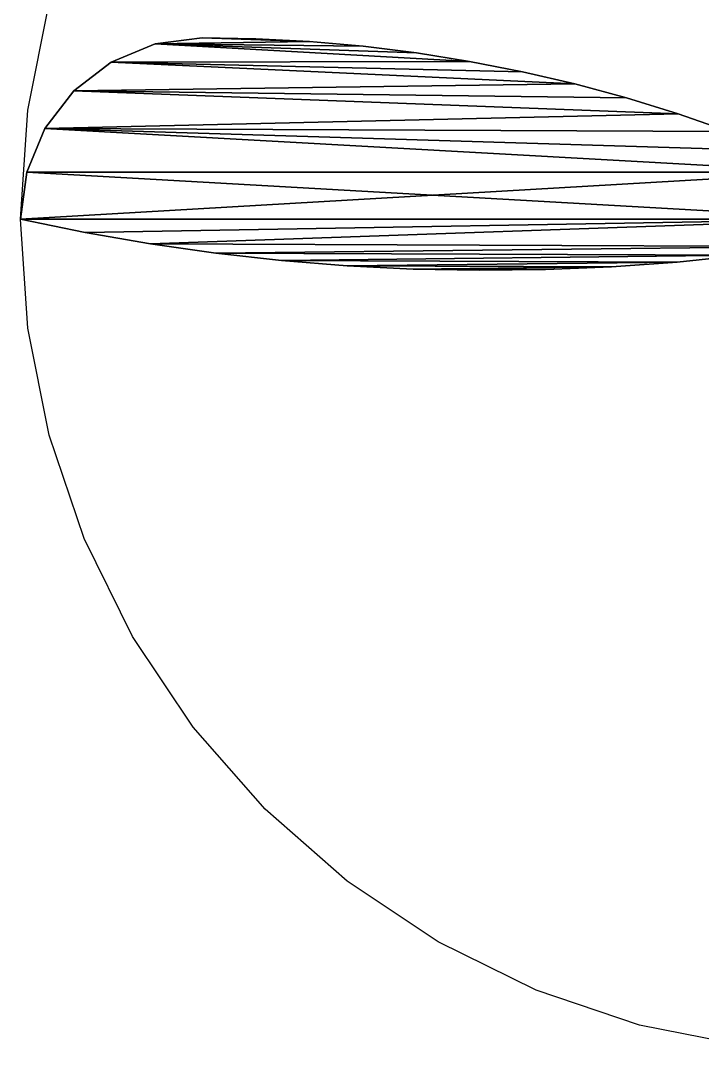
# Model space of a CAD drawing. Header units: metres. Extents: x 0 to 132, y 0 to 132.
# Drawn here: x 0 to 18.78, y 42.96 to 71.24 of the extents above; entities that cross this region are included whole.
import ezdxf

# ---------------------------------------------------------------- set-up
doc = ezdxf.new("R2010")
doc.units = ezdxf.units.M

msp = doc.modelspace()

# ---------------------------------------------------------------- linework, layer by layer
at = {"layer": 'Group#1'}
for p, q in [((0.197, 68.768, 16.8), (0.784, 71.719, 16.8)), ((0.197, 68.768, 19.8), (0.784, 71.719, 19.8)), ((0, 65.766, 16.8), (0.197, 68.768, 16.8)), ((0, 65.766, 19.8), (0.197, 68.768, 19.8)), ((0.197, 62.764, 16.8), (0, 65.766, 16.8)), ((0.197, 62.764, 19.8), (0, 65.766, 19.8)), ((0.784, 59.813, 19.8), (0.197, 62.764, 19.8)), ((0.784, 59.813, 16.8), (0.197, 62.764, 16.8)), ((1.751, 56.964, 19.8), (0.784, 59.813, 19.8)), ((1.751, 56.964, 16.8), (0.784, 59.813, 16.8)), ((3.081, 54.266, 19.8), (1.751, 56.964, 19.8)), ((3.081, 54.266, 16.8), (1.751, 56.964, 16.8)), ((4.753, 51.764, 19.8), (3.081, 54.266, 19.8)), ((4.753, 51.764, 16.8), (3.081, 54.266, 16.8)), ((6.736, 49.502, 19.8), (4.753, 51.764, 19.8)), ((6.736, 49.502, 16.8), (4.753, 51.764, 16.8)), ((8.998, 47.519, 16.8), (6.736, 49.502, 16.8)), ((8.998, 47.519, 19.8), (6.736, 49.502, 19.8)), ((11.5, 45.847, 16.8), (8.998, 47.519, 16.8)), ((11.5, 45.847, 19.8), (8.998, 47.519, 19.8)), ((14.198, 44.517, 16.8), (11.5, 45.847, 16.8)), ((14.198, 44.517, 19.8), (11.5, 45.847, 19.8)), ((17.047, 43.55, 16.8), (14.198, 44.517, 16.8)), ((17.047, 43.55, 19.8), (14.198, 44.517, 19.8)), ((19.998, 42.963, 16.8), (17.047, 43.55, 16.8)), ((19.998, 42.963, 19.8), (17.047, 43.55, 19.8))]:
    msp.add_line(p, q, dxfattribs=at)

# ---------------------------------------------------------------- meshes
at = {"layer": 'Group#89'}
mesh = msp.add_polyface(dxfattribs=at)
corners = [(10.816, 64.392, 17.8), (14.455, 64.377, 17.8), (12.635, 64.357, 17.8), (16.273, 64.454, 17.8), (8.998, 64.482, 17.8), (18.088, 64.586, 17.8), (7.185, 64.628, 17.8), (19.898, 64.773, 17.8), (5.376, 64.83, 17.8), (21.701, 65.016, 17.8), (3.575, 65.087, 17.8), (23, 65.766, 17.8), (1.782, 65.399, 17.8), (0, 65.766, 17.8), (0.17, 67.06, 17.8), (22.25, 67.065, 17.8), (0.67, 68.266, 17.8), (20.889, 67.649, 17.8), (19.508, 68.184, 17.8), (18.109, 68.671, 17.8), (1.464, 69.301, 17.8), (16.693, 69.107, 17.8), (15.264, 69.494, 17.8), (2.5, 70.096, 17.8), (13.821, 69.83, 17.8), (12.368, 70.115, 17.8), (3.706, 70.596, 17.8), (10.905, 70.349, 17.8), (9.435, 70.531, 17.8), (7.96, 70.662, 17.8), (5, 70.766, 17.8), (6.481, 70.74, 17.8)]
mesh.append_faces([[corners[k] for k in face] for face in [(0, 1, 2), (29, 30, 31)]], dxfattribs={"vtx0": -1})
mesh.append_faces([[corners[k] for k in face] for face in [(1, 0, 3), (3, 4, 5), (5, 6, 7), (7, 8, 9), (9, 10, 11), (11, 14, 15), (15, 16, 17), (17, 16, 18), (18, 16, 19), (19, 20, 21), (21, 20, 22), (22, 23, 24), (24, 23, 25), (25, 26, 27), (27, 26, 28), (28, 26, 29)]], dxfattribs={"vtx0": -1, "vtx1": -1})
mesh.append_faces([[corners[k] for k in face] for face in [(3, 0, 4), (5, 4, 6), (7, 6, 8), (9, 8, 10), (11, 10, 12), (11, 12, 13), (11, 13, 14), (15, 14, 16), (19, 16, 20), (22, 20, 23), (25, 23, 26), (29, 26, 30)]], dxfattribs={"vtx0": -1, "vtx2": -1})
mesh = msp.add_polyface(dxfattribs=at)
corners = [(22.25, 67.065, 18.8), (0, 65.766, 18.8), (23, 65.766, 18.8), (0.17, 67.06, 18.8), (0.67, 68.266, 18.8), (20.889, 67.649, 18.8), (19.508, 68.184, 18.8), (18.109, 68.671, 18.8), (1.464, 69.301, 18.8), (16.693, 69.107, 18.8), (15.264, 69.494, 18.8), (2.5, 70.096, 18.8), (13.821, 69.83, 18.8), (12.368, 70.115, 18.8), (3.706, 70.596, 18.8), (10.905, 70.349, 18.8), (9.435, 70.531, 18.8), (7.96, 70.662, 18.8), (5, 70.766, 18.8), (6.481, 70.74, 18.8)]
mesh.append_faces([[corners[k] for k in face] for face in [(0, 1, 2), (18, 17, 19)]], dxfattribs={"vtx0": -1})
mesh.append_faces([[corners[k] for k in face] for face in [(1, 0, 3), (3, 0, 4), (4, 7, 8), (8, 10, 11), (11, 13, 14), (14, 17, 18)]], dxfattribs={"vtx0": -1, "vtx1": -1})
mesh.append_faces([[corners[k] for k in face] for face in [(4, 0, 5), (4, 5, 6), (4, 6, 7), (8, 7, 9), (8, 9, 10), (11, 10, 12), (11, 12, 13), (14, 13, 15), (14, 15, 16), (14, 16, 17)]], dxfattribs={"vtx0": -1, "vtx2": -1})
mesh = msp.add_polyface(dxfattribs=at)
corners = [(3.706, 70.596, 17.8), (5, 70.766, 18.8), (5, 70.766, 17.8), (3.706, 70.596, 18.8)]
mesh.append_faces([[corners[k] for k in face] for face in [(0, 1, 2), (1, 0, 3)]], dxfattribs={"vtx0": -1})
mesh = msp.add_polyface(dxfattribs=at)
corners = [(5, 70.766, 17.8), (6.481, 70.74, 18.8), (6.481, 70.74, 17.8), (5, 70.766, 18.8)]
mesh.append_faces([[corners[k] for k in face] for face in [(0, 1, 2), (1, 0, 3)]], dxfattribs={"vtx0": -1})
mesh = msp.add_polyface(dxfattribs=at)
corners = [(6.481, 70.74, 17.8), (7.96, 70.662, 18.8), (7.96, 70.662, 17.8), (6.481, 70.74, 18.8)]
mesh.append_faces([[corners[k] for k in face] for face in [(0, 1, 2), (1, 0, 3)]], dxfattribs={"vtx0": -1})
mesh = msp.add_polyface(dxfattribs=at)
corners = [(2.5, 70.096, 17.8), (3.706, 70.596, 18.8), (3.706, 70.596, 17.8), (2.5, 70.096, 18.8)]
mesh.append_faces([[corners[k] for k in face] for face in [(0, 1, 2), (1, 0, 3)]], dxfattribs={"vtx0": -1})
mesh = msp.add_polyface(dxfattribs=at)
corners = [(7.96, 70.662, 17.8), (9.435, 70.531, 18.8), (9.435, 70.531, 17.8), (7.96, 70.662, 18.8)]
mesh.append_faces([[corners[k] for k in face] for face in [(0, 1, 2), (1, 0, 3)]], dxfattribs={"vtx0": -1})
mesh = msp.add_polyface(dxfattribs=at)
corners = [(9.435, 70.531, 17.8), (10.905, 70.349, 18.8), (10.905, 70.349, 17.8), (9.435, 70.531, 18.8)]
mesh.append_faces([[corners[k] for k in face] for face in [(0, 1, 2), (1, 0, 3)]], dxfattribs={"vtx0": -1})
mesh = msp.add_polyface(dxfattribs=at)
corners = [(10.905, 70.349, 17.8), (12.368, 70.115, 18.8), (12.368, 70.115, 17.8), (10.905, 70.349, 18.8)]
mesh.append_faces([[corners[k] for k in face] for face in [(0, 1, 2), (1, 0, 3)]], dxfattribs={"vtx0": -1})
mesh = msp.add_polyface(dxfattribs=at)
corners = [(1.464, 69.301, 17.8), (2.5, 70.096, 18.8), (2.5, 70.096, 17.8), (1.464, 69.301, 18.8)]
mesh.append_faces([[corners[k] for k in face] for face in [(0, 1, 2), (1, 0, 3)]], dxfattribs={"vtx0": -1})
mesh = msp.add_polyface(dxfattribs=at)
corners = [(12.368, 70.115, 17.8), (13.821, 69.83, 18.8), (13.821, 69.83, 17.8), (12.368, 70.115, 18.8)]
mesh.append_faces([[corners[k] for k in face] for face in [(0, 1, 2), (1, 0, 3)]], dxfattribs={"vtx0": -1})
mesh = msp.add_polyface(dxfattribs=at)
corners = [(13.821, 69.83, 17.8), (15.264, 69.494, 18.8), (15.264, 69.494, 17.8), (13.821, 69.83, 18.8)]
mesh.append_faces([[corners[k] for k in face] for face in [(0, 1, 2), (1, 0, 3)]], dxfattribs={"vtx0": -1})
mesh = msp.add_polyface(dxfattribs=at)
corners = [(0.67, 68.266, 18.8), (1.464, 69.301, 17.8), (0.67, 68.266, 17.8), (1.464, 69.301, 18.8)]
mesh.append_faces([[corners[k] for k in face] for face in [(0, 1, 2), (1, 0, 3)]], dxfattribs={"vtx0": -1})
mesh = msp.add_polyface(dxfattribs=at)
corners = [(15.264, 69.494, 17.8), (16.693, 69.107, 18.8), (16.693, 69.107, 17.8), (15.264, 69.494, 18.8)]
mesh.append_faces([[corners[k] for k in face] for face in [(0, 1, 2), (1, 0, 3)]], dxfattribs={"vtx0": -1})
mesh = msp.add_polyface(dxfattribs=at)
corners = [(16.693, 69.107, 17.8), (18.109, 68.671, 18.8), (18.109, 68.671, 17.8), (16.693, 69.107, 18.8)]
mesh.append_faces([[corners[k] for k in face] for face in [(0, 1, 2), (1, 0, 3)]], dxfattribs={"vtx0": -1})
mesh = msp.add_polyface(dxfattribs=at)
corners = [(18.109, 68.671, 17.8), (19.508, 68.184, 18.8), (19.508, 68.184, 17.8), (18.109, 68.671, 18.8)]
mesh.append_faces([[corners[k] for k in face] for face in [(0, 1, 2), (1, 0, 3)]], dxfattribs={"vtx0": -1})
mesh = msp.add_polyface(dxfattribs=at)
corners = [(0.17, 67.06, 18.8), (0.67, 68.266, 17.8), (0.17, 67.06, 17.8), (0.67, 68.266, 18.8)]
mesh.append_faces([[corners[k] for k in face] for face in [(0, 1, 2), (1, 0, 3)]], dxfattribs={"vtx0": -1})
mesh = msp.add_polyface(dxfattribs=at)
corners = [(0, 65.766, 18.8), (0.17, 67.06, 17.8), (0, 65.766, 17.8), (0.17, 67.06, 18.8)]
mesh.append_faces([[corners[k] for k in face] for face in [(0, 1, 2), (1, 0, 3)]], dxfattribs={"vtx0": -1})
mesh = msp.add_polyface(dxfattribs=at)
corners = [(14.455, 64.377, 18.8), (10.816, 64.392, 18.8), (12.635, 64.357, 18.8), (16.273, 64.454, 18.8), (8.998, 64.482, 18.8), (18.088, 64.586, 18.8), (7.185, 64.628, 18.8), (19.898, 64.773, 18.8), (5.376, 64.83, 18.8), (21.701, 65.016, 18.8), (3.575, 65.087, 18.8), (23, 65.766, 18.8), (1.782, 65.399, 18.8), (0, 65.766, 18.8)]
mesh.append_faces([[corners[k] for k in face] for face in [(0, 1, 2), (12, 11, 13)]], dxfattribs={"vtx0": -1})
mesh.append_faces([[corners[k] for k in face] for face in [(1, 3, 4), (4, 5, 6), (6, 7, 8), (8, 9, 10), (10, 11, 12)]], dxfattribs={"vtx0": -1, "vtx1": -1})
mesh.append_faces([[corners[k] for k in face] for face in [(1, 0, 3), (4, 3, 5), (6, 5, 7), (8, 7, 9), (10, 9, 11)]], dxfattribs={"vtx0": -1, "vtx2": -1})
mesh = msp.add_polyface(dxfattribs=at)
corners = [(0, 65.766, 18.8), (1.782, 65.399, 17.8), (1.782, 65.399, 18.8), (0, 65.766, 17.8)]
mesh.append_faces([[corners[k] for k in face] for face in [(0, 1, 2), (1, 0, 3)]], dxfattribs={"vtx0": -1})
mesh = msp.add_polyface(dxfattribs=at)
corners = [(1.782, 65.399, 18.8), (3.575, 65.087, 17.8), (3.575, 65.087, 18.8), (1.782, 65.399, 17.8)]
mesh.append_faces([[corners[k] for k in face] for face in [(0, 1, 2), (1, 0, 3)]], dxfattribs={"vtx0": -1})
mesh = msp.add_polyface(dxfattribs=at)
corners = [(3.575, 65.087, 18.8), (5.376, 64.83, 17.8), (5.376, 64.83, 18.8), (3.575, 65.087, 17.8)]
mesh.append_faces([[corners[k] for k in face] for face in [(0, 1, 2), (1, 0, 3)]], dxfattribs={"vtx0": -1})
mesh = msp.add_polyface(dxfattribs=at)
corners = [(5.376, 64.83, 18.8), (7.185, 64.628, 17.8), (7.185, 64.628, 18.8), (5.376, 64.83, 17.8)]
mesh.append_faces([[corners[k] for k in face] for face in [(0, 1, 2), (1, 0, 3)]], dxfattribs={"vtx0": -1})
mesh = msp.add_polyface(dxfattribs=at)
corners = [(18.088, 64.586, 18.8), (19.898, 64.773, 17.8), (19.898, 64.773, 18.8), (18.088, 64.586, 17.8)]
mesh.append_faces([[corners[k] for k in face] for face in [(0, 1, 2), (1, 0, 3)]], dxfattribs={"vtx0": -1})
mesh = msp.add_polyface(dxfattribs=at)
corners = [(7.185, 64.628, 18.8), (8.998, 64.482, 17.8), (8.998, 64.482, 18.8), (7.185, 64.628, 17.8)]
mesh.append_faces([[corners[k] for k in face] for face in [(0, 1, 2), (1, 0, 3)]], dxfattribs={"vtx0": -1})
mesh = msp.add_polyface(dxfattribs=at)
corners = [(8.998, 64.482, 18.8), (10.816, 64.392, 17.8), (10.816, 64.392, 18.8), (8.998, 64.482, 17.8)]
mesh.append_faces([[corners[k] for k in face] for face in [(0, 1, 2), (1, 0, 3)]], dxfattribs={"vtx0": -1})
mesh = msp.add_polyface(dxfattribs=at)
corners = [(16.273, 64.454, 18.8), (18.088, 64.586, 17.8), (18.088, 64.586, 18.8), (16.273, 64.454, 17.8)]
mesh.append_faces([[corners[k] for k in face] for face in [(0, 1, 2), (1, 0, 3)]], dxfattribs={"vtx0": -1})
mesh = msp.add_polyface(dxfattribs=at)
corners = [(10.816, 64.392, 18.8), (12.635, 64.357, 17.8), (12.635, 64.357, 18.8), (10.816, 64.392, 17.8)]
mesh.append_faces([[corners[k] for k in face] for face in [(0, 1, 2), (1, 0, 3)]], dxfattribs={"vtx0": -1})
mesh = msp.add_polyface(dxfattribs=at)
corners = [(12.635, 64.357, 18.8), (14.455, 64.377, 17.8), (14.455, 64.377, 18.8), (12.635, 64.357, 17.8)]
mesh.append_faces([[corners[k] for k in face] for face in [(0, 1, 2), (1, 0, 3)]], dxfattribs={"vtx0": -1})
mesh = msp.add_polyface(dxfattribs=at)
corners = [(14.455, 64.377, 18.8), (16.273, 64.454, 17.8), (16.273, 64.454, 18.8), (14.455, 64.377, 17.8)]
mesh.append_faces([[corners[k] for k in face] for face in [(0, 1, 2), (1, 0, 3)]], dxfattribs={"vtx0": -1})

doc.saveas('drawing.dxf')
